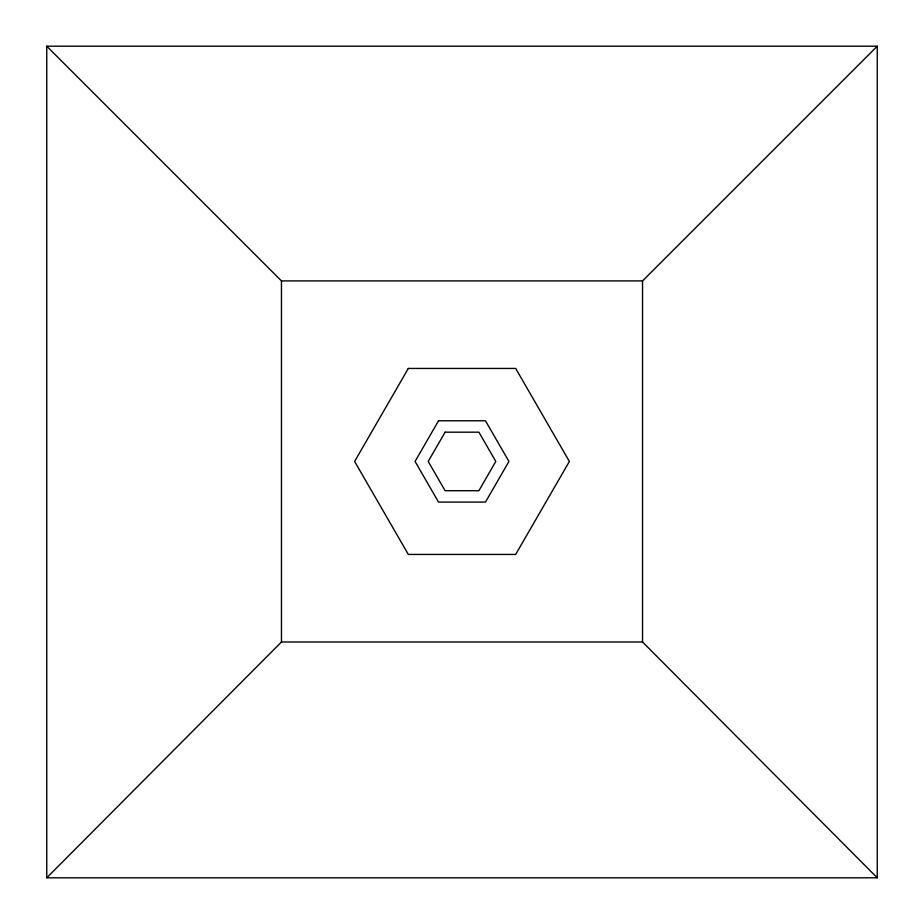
<?xml version="1.0" encoding="UTF-8"?>
<svg xmlns="http://www.w3.org/2000/svg" width="924" height="924" viewBox="0 0 924 924"><rect width="100%" height="100%" fill="white"/><g stroke="black" fill="none" stroke-linecap="round" stroke-linejoin="round"><path stroke-width="1.39" d="M46.754 877.8L281.462 641.984L281.462 280.908L46.754 46.2L877.246 46.2L877.246 877.8L46.754 877.8L46.754 46.2M281.462 280.908L642.538 280.908L877.246 46.2M281.462 641.984L642.538 641.984L877.246 877.8M642.538 280.908L642.538 641.984M408.316 368.445L354.62 461.446L408.316 554.435L515.684 554.435L569.38 461.446L515.684 368.445L408.316 368.445M438.53 420.79L415.061 461.446L438.53 502.09L485.47 502.09L508.939 461.446L485.47 420.79L438.53 420.79M445.102 432.178L428.205 461.446L445.102 490.713L478.898 490.713L495.795 461.446L478.898 432.178L445.102 432.178"/></g></svg>
